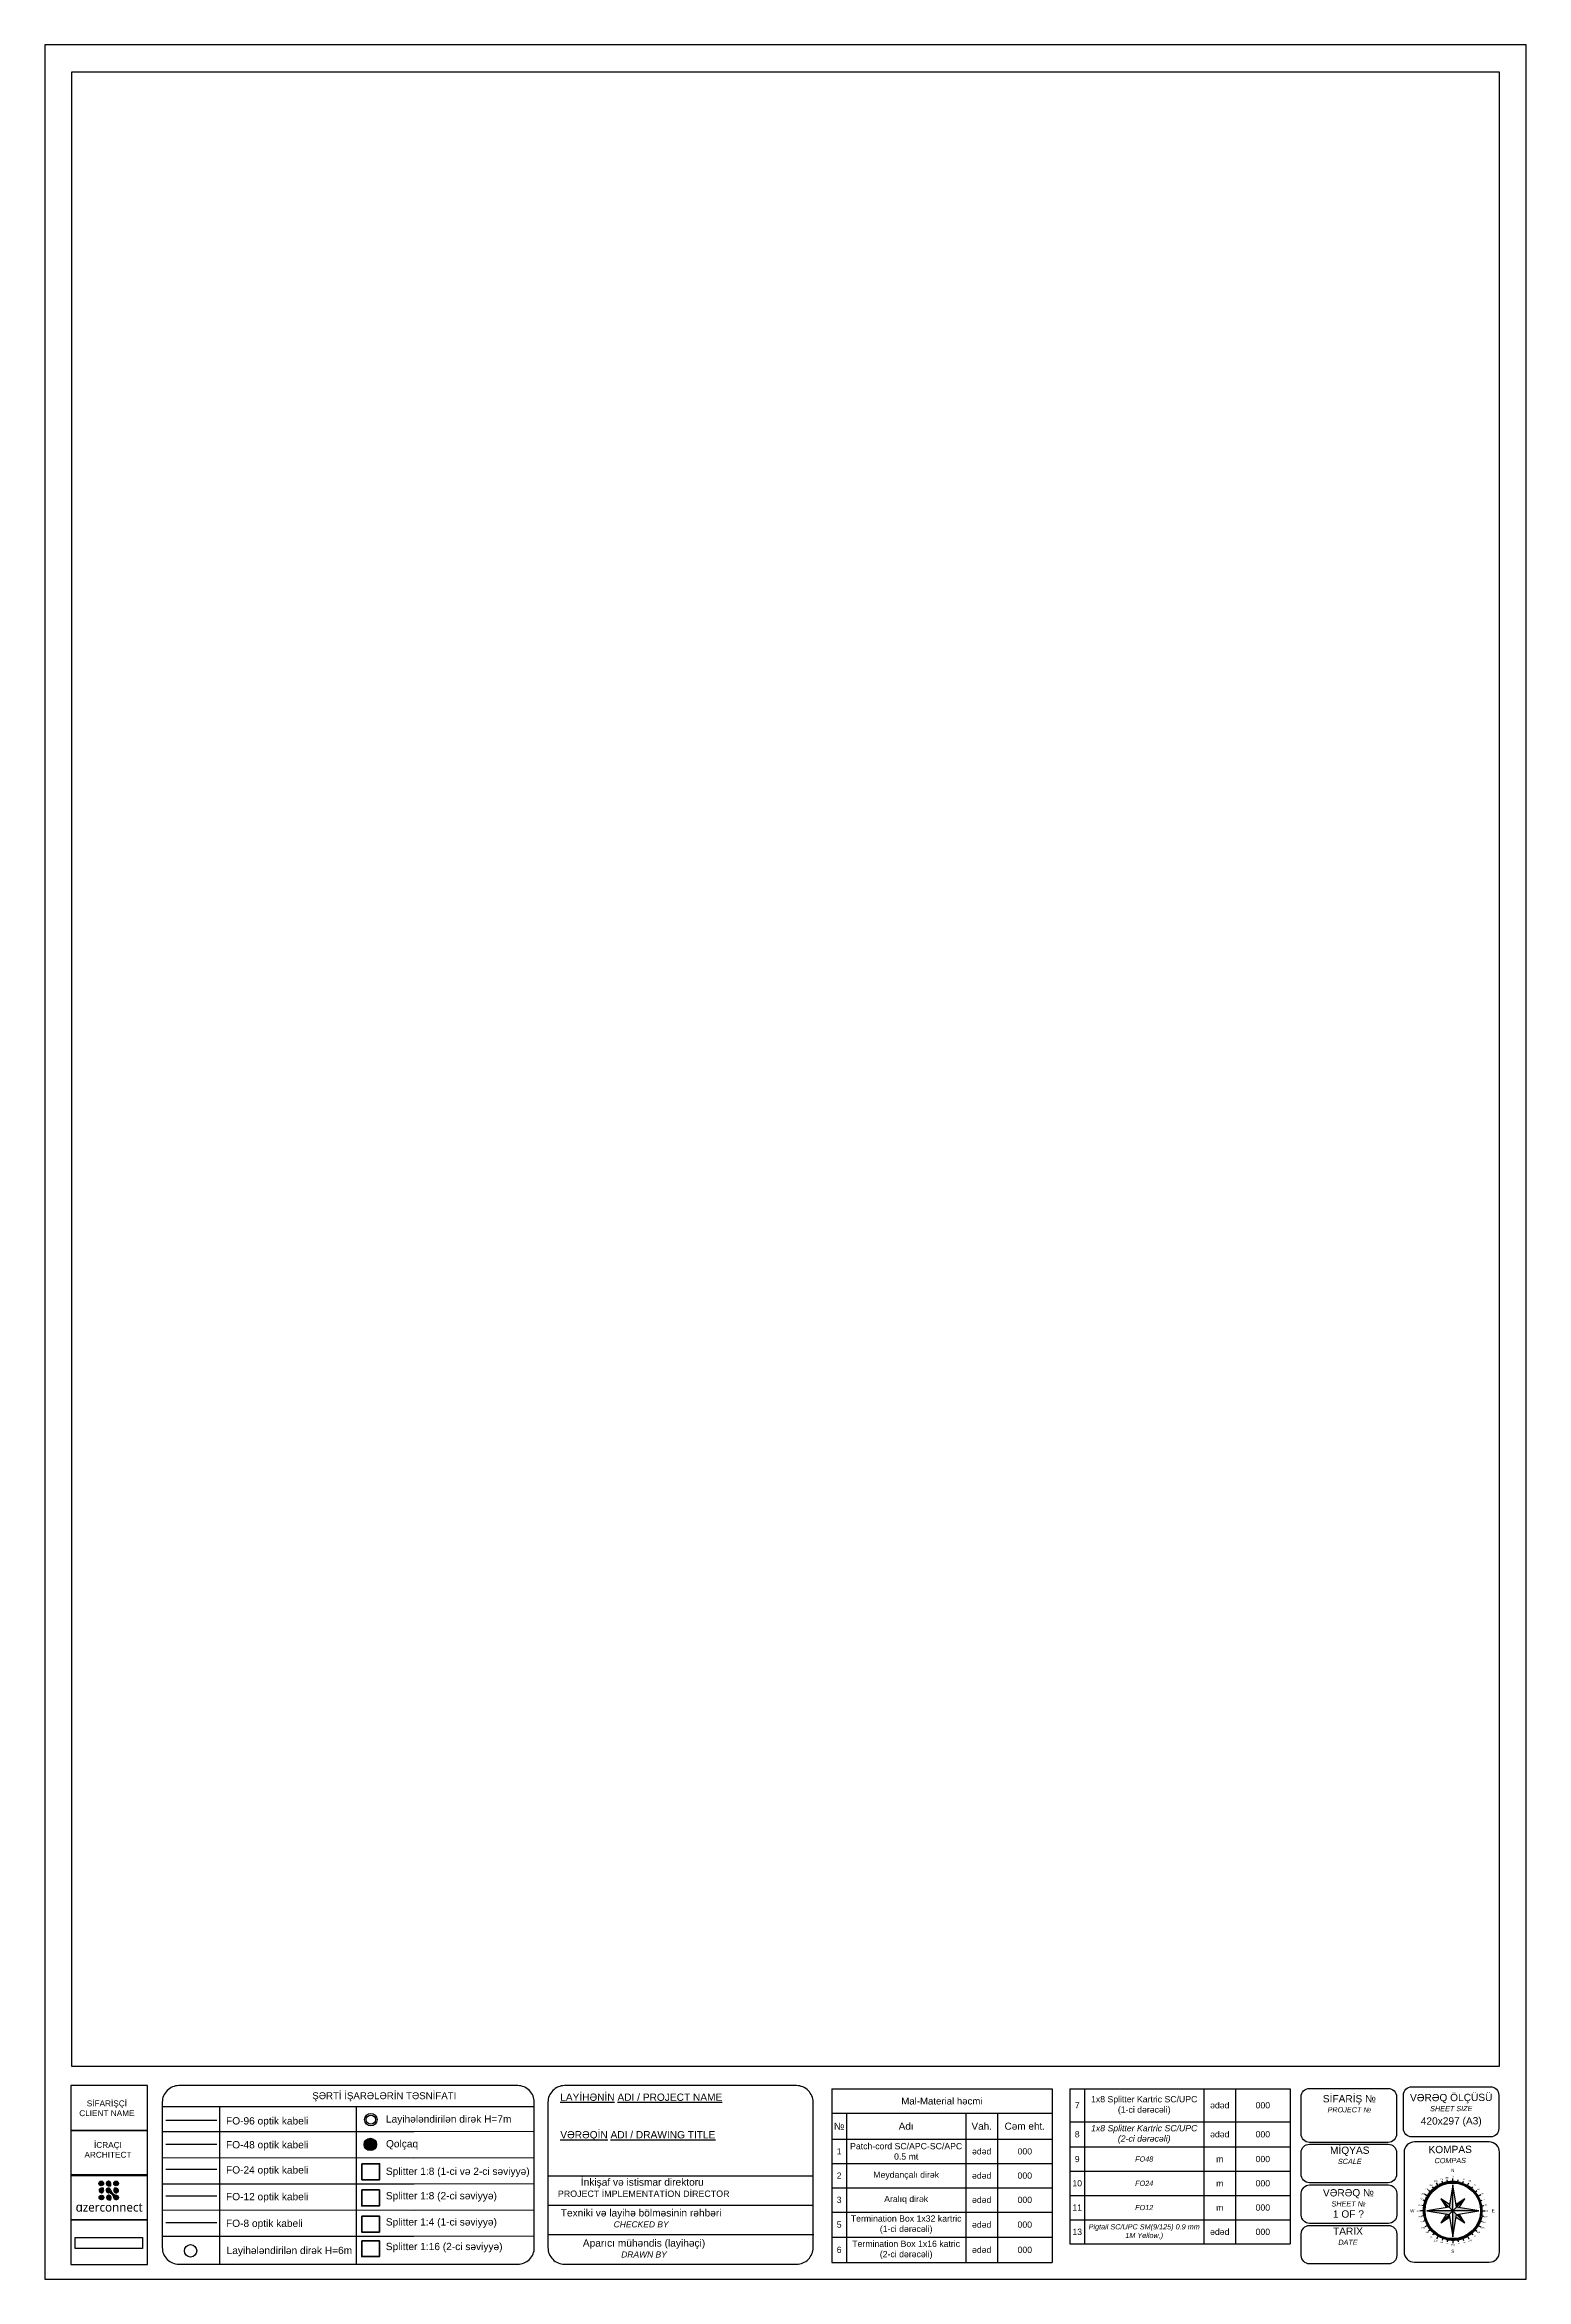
# Paper-space layout 'A3_v' of a CAD drawing. Header units: metres, sheet in millimetres. Extents: x 20 to 292, y 5 to 415.
import ezdxf
from ezdxf.enums import TextEntityAlignment as Align
from ezdxf.lldxf.tags import DXFTag

# ---------------------------------------------------------------- set-up
doc = ezdxf.new("R2010")
doc.units = ezdxf.units.M
doc.layers.add('FoR_mat', color=7, linetype='Continuous')
doc.styles.add('CG100-1.8', font='GOTHIC.TTF', dxfattribs={"height": 18})
doc.styles.get("Standard").update_dxf_attribs({"font": 'arial.ttf'})
tags = doc.linetypes.add('PODVES', pattern='A,1,["◄FO►",Standard,S=1,R=0,X=-0.2,Y=-0.47],-4.2', length=5.2).pattern_tags.tags
tags[4] = DXFTag(74, 10)
picture_1 = doc.add_image_def('image1.png', size_in_pixel=(1785, 295))

# ---------------------------------------------------------------- blocks, each defined once
blk = doc.blocks.new('*T55')
at = {"layer": 'FoR_mat', "color": 0, "linetype": 'ByBlock', "lineweight": -2, "transparency": 16777216}
for p, q in [((0, 0), (40.43, 0)), ((0, 0), (0, -31.85)), ((40.43, 0), (40.43, -31.85)), ((43.7, 0), (84.13, 0)), ((43.7, 0), (43.7, -28.45)), ((46.4, 0), (46.4, -28.45)), ((68.31, 0), (68.31, -28.45)), ((74.13, 0), (74.13, -28.45)), ((84.13, 0), (84.13, -28.45)), ((0, -4.45), (40.43, -4.45)), ((2.69, -4.45), (2.69, -31.85)), ((24.61, -4.45), (24.61, -31.85)), ((30.42, -4.45), (30.42, -31.85)), ((43.7, -6.01), (84.13, -6.01)), ((0, -9.23), (40.43, -9.23)), ((43.7, -10.64), (84.13, -10.64)), ((0, -13.68), (40.43, -13.68)), ((43.7, -15.09), (84.13, -15.09)), ((0, -18.14), (40.43, -18.14)), ((43.7, -19.55), (84.13, -19.55)), ((0, -22.59), (40.43, -22.59)), ((43.7, -24), (84.13, -24)), ((0, -27.22), (40.43, -27.22)), ((43.7, -28.45), (84.13, -28.45)), ((0, -31.85), (40.43, -31.85))]:
    blk.add_line(p, q, dxfattribs=at)
at = {"layer": 'FoR_mat', "color": 0, "transparency": 16777216, "attachment_point": 5}
for s, insert, char_height, width in [('M{\\fArial|b0|i0|c238|p34;al-Material həcmi}', (20.21, -2.23), 1.2627, 40.3997), ('7', (45.05, -3.01), 1.14, 2.2178), ('{\\C256;1x8 Splitter Kartric SC/UPC (1-ci dərəcəli)}', (57.35, -3.01), 1.143, 21.4405), ('ədəd', (71.22, -3.01), 1.143, 5.3366), ('000', (79.13, -3.01), 1.143, 9.5293), ('{\\fArial|b0|i0|c238|p34;№}', (1.35, -6.84), 1.3098, 2.6653), ('A{\\fArial|b0|i0|c238|p34;dı}', (13.65, -6.84), 1.3098, 21.8879), ('{\\fArial|b0|i0|c238|p34;Vah.}', (27.52, -6.84), 1.3098, 5.7841), ('{\\fArial|b0|i0|c238|p34;Cəm eht.}', (35.43, -6.84), 1.3098, 9.9768), ('8', (45.05, -8.33), 1.14, 2.2178), ('{\\fArial|b0|i1|c204|p34;\\C256;1x8 Splitter Kartric SC/UPC (2-ci dərəcəli)}', (57.35, -8.33), 1.143, 21.4405), ('{\\fArial|b0|i0|c238|p34;ədəd}', (71.22, -8.33), 1.143, 5.3366), ('000', (79.13, -8.33), 1.143, 9.5293), ('1', (1.35, -11.46), 1.14, 2.2178), ('P{\\fArial|b0|i0|c238|p34;atch-cord SC/APC-SC/APC 0.5 mt}', (13.65, -11.46), 1.143, 21.4405), ('{\\fArial|b0|i0|c238|p34;ədəd}', (27.52, -11.46), 1.143, 5.3366), ('000', (35.43, -11.46), 1.143, 9.5293), ('9', (45.05, -12.87), 1.14, 2.2178), ('000', (79.13, -12.87), 1.143, 9.5293), ('2', (1.35, -15.91), 1.14, 2.2178), ('Meydançalı dirək', (13.65, -15.91), 1.143, 21.4405), ('ə{\\fArial|b0|i0|c238|p34;dəd}', (27.52, -15.91), 1.143, 5.3366), ('000', (35.43, -15.91), 1.143, 9.5293), ('{\\fArial|b0|i1|c204|p34;\\H0.83333x;\\C256;FO48}', (57.35, -12.87), 1.143, 21.4405), ('m', (71.22, -12.87), 1.14, 5.3366), ('3', (1.35, -20.36), 1.14, 2.2178), ('Aralıq dirək', (13.65, -20.36), 1.143, 21.4405), ('{\\fArial|b0|i0|c238|p34;ədəd}', (27.52, -20.36), 1.143, 5.3366), ('000', (35.43, -20.36), 1.143, 9.5293), ('10', (45.05, -17.32), 1.143, 2.2178), ('{\\fArial|b0|i1|c204|p34;\\H0.83333x;\\C256;FO24}', (57.35, -17.32), 1.143, 21.4405), ('m', (71.22, -17.32), 1.14, 5.3366), ('000', (79.13, -17.32), 1.143, 9.5293), ('5', (1.35, -24.9), 1.14, 2.2178), ('Termination Box 1x32 kartric (1-ci dərəcəli)', (13.65, -24.9), 1.143, 21.4405), ('ədəd', (27.52, -24.9), 1.143, 5.3366), ('000', (35.43, -24.9), 1.143, 9.5293), ('11', (45.05, -21.77), 1.143, 2.2178), ('{\\fArial|b0|i1|c204|p34;\\H0.83333x;\\C256;FO12}', (57.35, -21.77), 1.143, 21.4405), ('m', (71.22, -21.77), 1.14, 5.3366), ('000', (79.13, -21.77), 1.143, 9.5293), ('Termination Box 1x16 katric (2-ci dərəcəli)', (13.65, -29.53), 1.143, 21.4405), ('13', (45.05, -26.23), 1.143, 2.2178), ('{\\fArial|b0|i1|c204|p34;\\H0.83333x;\\C256;Pigtail SC/UPC SM(9/125) 0.9 mm 1M Yellow,)}', (57.35, -26.23), 1.143, 21.4405), ('{\\fArial|b0|i0|c238|p34;ədəd}', (71.22, -26.23), 1.143, 5.3366), ('000', (79.13, -26.23), 1.143, 9.5293), ('{\\fArial TUR|b0|i0|c0|p34;6', (1.35, -29.53), 1.143, 2.2178), ('ədəd', (27.52, -29.53), 1.143, 5.3366), ('000', (35.43, -29.53), 1.143, 9.5293)]:
    blk.add_mtext(s, dxfattribs=dict(at, insert=insert, char_height=char_height, width=width))

psp = doc.layouts.new('A3_v')

# ---------------------------------------------------------------- hatches: boundary and pattern name
at = {"layer": 'FoR_mat', "linetype": 'Continuous'}
h = psp.add_hatch(color=1, dxfattribs=at)
h.dxf.hatch_style = 1
h.paths.add_polyline_path([(80.93, 29.75, 1), (78.66, 29.75, 1)])
at = {"layer": 'FoR_mat', "transparency": 33554687}
h = psp.add_hatch(color=154, dxfattribs=at)
h.dxf.hatch_style = 1
edge = h.paths.add_edge_path()
edge.add_line((31.81, 22.16), (31.89, 22.17))
edge.add_line((31.89, 22.17), (32.13, 22.18))
edge.add_line((32.13, 22.18), (32.14, 22.49))
edge.add_arc((31.72, 22.59), 0.432, 346.8813, 641.8879)
edge = h.paths.add_edge_path()
edge.add_arc((33.12, 22.58), 0.43, 0, 360)
edge = h.paths.add_edge_path()
edge.add_line((33.05, 21.73), (32.97, 21.73))
edge.add_line((32.97, 21.73), (32.74, 21.74))
edge.add_line((32.74, 21.74), (32.69, 21.43))
edge.add_arc((33.1, 21.3), 0.432, 162.0901, 457.0967)
edge = h.paths.add_edge_path()
edge.add_line((31.85, 19.6), (31.93, 19.6))
edge.add_line((31.93, 19.6), (32.16, 19.61))
edge.add_line((32.16, 19.61), (32.18, 19.92))
edge.add_arc((31.76, 20.02), 0.432, 346.8813, 641.8879)
edge = h.paths.add_edge_path()
edge.add_arc((30.42, 20.01), 0.43, 0, 360)
edge = h.paths.add_edge_path()
edge.add_line((30.83, 21.43), (30.82, 21.52))
edge.add_line((30.82, 21.52), (30.8, 21.73))
edge.add_line((30.8, 21.73), (30.49, 21.73))
edge.add_arc((30.42, 21.31), 0.429, 80.0328, 376.7263)
edge = h.paths.add_edge_path()
edge.add_arc((30.38, 22.59), 0.43, 0, 360)
edge = h.paths.add_edge_path()
edge.add_arc((33.22, 21.56), 1.11, 192.2091, 262.58)
edge.add_arc((33.11, 20.03), 0.43, -184.2833, 94.0949, ccw=False)
edge.add_arc((31.58, 19.77), 1.14, 15.1314, 80.1842)
edge.add_arc((31.71, 21.31), 0.43, 2.1438, 279.4472, ccw=False)
at = {"layer": 'FoR_mat'}
h = psp.add_hatch(color=256, dxfattribs=at)
h.paths.add_polyline_path([(278.5, 22.36), (277.82, 18.24), (278.5, 17.57)])
h.paths.add_polyline_path([(273.71, 17.57), (277.82, 16.9), (278.5, 17.57)])
h.paths.add_polyline_path([(278.5, 12.78), (279.17, 16.9), (278.5, 17.57)])
h.paths.add_polyline_path([(279.17, 18.24), (278.5, 17.57), (283.28, 17.57)])
h = psp.add_hatch(color=256, dxfattribs=at)
h.paths.add_polyline_path([(276.28, 15.36), (277.9, 16.39), (277.82, 16.9)])
h.paths.add_polyline_path([(280.71, 15.36), (279.67, 16.98), (279.17, 16.9)])
h.paths.add_polyline_path([(280.71, 19.78), (279.09, 18.75), (279.17, 18.24)])
h.paths.add_polyline_path([(276.28, 19.78), (277.32, 18.16), (277.82, 18.24)])

# ---------------------------------------------------------------- linework, layer by layer
at = {"color": 7}
for points in [[(38.85, 40.53), (24.82, 40.53), (24.82, 32.3), (38.85, 32.3)], [(38.85, 32.3), (24.82, 32.3), (24.82, 24.07), (38.85, 24.07)], [(38.85, 24.15), (24.82, 24.15), (24.82, 15.92), (38.85, 15.92)], [(38.85, 15.92), (24.82, 15.92), (24.82, 7.69), (38.85, 7.69)]]:
    psp.add_lwpolyline(points, close=True, dxfattribs=at)
at = {"layer": 'FoR_mat', "linetype": 'PODVES', "ltscale": 2}
psp.add_line((51.6, 34.12, 0.28), (42.26, 34.12, 1.21), dxfattribs=at)
at = {"layer": 'FoR_mat', "color": 3, "linetype": 'PODVES', "ltscale": 2}
psp.add_line((51.6, 29.74, 0.28), (42.26, 29.74, 1.21), dxfattribs=at)
at = {"layer": 'FoR_mat', "color": 1, "linetype": 'PODVES', "ltscale": 2}
psp.add_line((51.6, 25.17, 0.28), (42.26, 25.17, 1.21), dxfattribs=at)
at = {"layer": 'FoR_mat'}
for p, q in [((274.08, 20.12), (273.34, 20.54)), ((274.27, 20.42), (273.94, 20.64)), ((274.37, 20.57), (274.05, 20.8)), ((274.59, 20.85), (274.07, 21.28)), ((274.48, 20.71), (274.17, 20.95)), ((274.7, 20.98), (274.41, 21.24)), ((274.83, 21.11), (274.54, 21.39)), ((274.95, 21.24), (274.68, 21.52)), ((275.22, 21.48), (274.79, 21.99)), ((275.08, 21.36), (274.82, 21.65)), ((275.35, 21.59), (275.11, 21.9)), ((275.5, 21.7), (275.27, 22.01)), ((275.64, 21.8), (275.42, 22.12)), ((275.94, 21.99), (275.52, 22.72)), ((275.79, 21.9), (275.59, 22.23)), ((276.1, 22.07), (275.92, 22.42)), ((276.26, 22.15), (276.09, 22.51)), ((276.42, 22.23), (276.26, 22.59)), ((276.58, 22.3), (276.44, 22.66)), ((276.75, 22.36), (276.52, 22.99)), ((276.92, 22.42), (276.8, 22.79)), ((277.09, 22.47), (276.98, 22.85)), ((277.26, 22.52), (277.17, 22.9)), ((277.43, 22.56), (277.35, 22.94)), ((277.61, 22.59), (277.49, 23.25)), ((277.79, 22.62), (277.73, 23.01)), ((278.5, 22.36), (277.82, 18.24)), ((277.96, 22.64), (277.92, 23.03)), ((278.14, 22.66), (278.11, 23.05)), ((278.32, 22.67), (278.3, 23.06)), ((278.5, 22.67), (278.5, 23.52)), ((279.17, 18.24), (278.5, 22.36)), ((278.5, 12.78), (278.5, 22.36)), ((278.67, 22.67), (278.69, 23.06)), ((278.85, 22.66), (278.88, 23.05)), ((279.03, 22.64), (279.07, 23.03)), ((279.21, 22.62), (279.26, 23.01)), ((279.38, 22.59), (279.5, 23.25)), ((279.56, 22.56), (279.64, 22.94)), ((279.73, 22.52), (279.82, 22.9)), ((279.9, 22.47), (280.01, 22.85)), ((280.07, 22.42), (280.19, 22.79)), ((280.24, 22.36), (280.47, 22.99)), ((280.41, 22.3), (280.55, 22.66)), ((280.57, 22.23), (280.73, 22.59)), ((280.73, 22.15), (280.9, 22.51)), ((280.89, 22.07), (281.07, 22.42)), ((281.05, 21.99), (281.47, 22.72)), ((281.2, 21.9), (281.41, 22.23)), ((281.35, 21.8), (281.57, 22.12)), ((281.49, 21.7), (281.72, 22.01)), ((281.64, 21.59), (281.88, 21.9)), ((281.77, 21.48), (282.2, 21.99)), ((281.91, 21.36), (282.17, 21.65)), ((282.04, 21.24), (282.31, 21.52)), ((282.16, 21.11), (282.45, 21.39)), ((282.29, 20.98), (282.58, 21.24)), ((282.4, 20.85), (282.92, 21.28)), ((282.52, 20.71), (282.82, 20.95)), ((282.62, 20.57), (282.94, 20.8)), ((282.72, 20.42), (283.05, 20.64)), ((282.91, 20.12), (283.65, 20.54)), ((273.39, 17.57), (272.55, 17.57)), ((273.47, 18.46), (272.81, 18.57)), ((273.47, 16.68), (272.81, 16.57)), ((273.4, 17.75), (273.01, 17.76)), ((273.4, 17.39), (273.01, 17.38)), ((273.41, 17.93), (273.02, 17.95)), ((273.41, 17.21), (273.02, 17.19)), ((273.42, 18.1), (273.03, 18.14)), ((273.42, 17.04), (273.03, 17)), ((273.44, 18.28), (273.06, 18.33)), ((273.44, 16.86), (273.06, 16.81)), ((273.7, 19.31), (273.07, 19.54)), ((273.51, 18.63), (273.12, 18.71)), ((273.51, 16.51), (273.12, 16.43)), ((273.55, 18.8), (273.17, 18.9)), ((273.59, 18.98), (273.22, 19.08)), ((273.64, 19.15), (273.27, 19.27)), ((273.77, 19.48), (273.4, 19.63)), ((273.84, 19.64), (273.48, 19.8)), ((273.91, 19.81), (273.56, 19.98)), ((273.99, 19.96), (273.65, 20.15)), ((277.82, 18.24), (273.71, 17.57)), ((273.71, 17.57), (277.82, 16.9)), ((283.28, 17.57), (273.71, 17.57)), ((274.17, 20.27), (273.84, 20.48)), ((276.28, 19.78), (277.32, 18.16)), ((280.71, 19.78), (276.28, 15.36)), ((280.71, 15.36), (276.28, 19.78)), ((277.9, 18.75), (276.28, 19.78)), ((277.32, 16.98), (276.28, 15.36)), ((277.82, 16.9), (278.5, 12.78)), ((278.5, 12.78), (279.17, 16.9)), ((280.71, 19.78), (279.09, 18.75)), ((283.28, 17.57), (279.17, 18.24)), ((279.17, 16.9), (283.28, 17.57)), ((279.67, 18.16), (280.71, 19.78)), ((280.71, 15.36), (279.67, 16.98)), ((282.82, 20.27), (283.15, 20.48)), ((283, 19.96), (283.34, 20.15)), ((283.08, 19.81), (283.43, 19.98)), ((283.16, 19.64), (283.51, 19.8)), ((283.23, 19.48), (283.59, 19.63)), ((283.29, 19.31), (283.92, 19.54)), ((283.35, 19.15), (283.72, 19.27)), ((283.4, 18.98), (283.77, 19.08)), ((283.45, 18.8), (283.82, 18.9)), ((283.49, 18.63), (283.87, 18.71)), ((283.49, 16.51), (283.87, 16.43)), ((283.52, 18.46), (284.18, 18.57)), ((283.52, 16.68), (284.18, 16.57)), ((283.55, 18.28), (283.93, 18.33)), ((283.55, 16.86), (283.93, 16.81)), ((283.57, 18.1), (283.96, 18.14)), ((283.57, 17.04), (283.96, 17)), ((283.58, 17.93), (283.97, 17.95)), ((283.58, 17.21), (283.97, 17.19)), ((283.59, 17.75), (283.98, 17.76)), ((283.59, 17.39), (283.98, 17.38)), ((283.6, 17.57), (284.44, 17.57)), ((273.7, 15.83), (273.07, 15.6)), ((273.55, 16.34), (273.17, 16.24)), ((273.59, 16.16), (273.22, 16.06)), ((273.64, 15.99), (273.27, 15.87)), ((274.08, 15.02), (273.34, 14.6)), ((273.77, 15.66), (273.4, 15.51)), ((273.84, 15.5), (273.48, 15.34)), ((273.91, 15.33), (273.56, 15.16)), ((273.99, 15.18), (273.65, 14.99)), ((274.17, 14.87), (273.84, 14.66)), ((274.27, 14.72), (273.94, 14.5)), ((274.37, 14.57), (274.05, 14.34)), ((274.59, 14.29), (274.07, 13.86)), ((274.48, 14.43), (274.17, 14.19)), ((274.7, 14.16), (274.41, 13.9)), ((274.83, 14.03), (274.54, 13.75)), ((274.95, 13.9), (274.68, 13.62)), ((275.22, 13.66), (274.79, 13.15)), ((275.08, 13.78), (274.82, 13.49)), ((275.35, 13.55), (275.11, 13.24)), ((275.5, 13.44), (275.27, 13.13)), ((275.64, 13.34), (275.42, 13.02)), ((275.94, 13.15), (275.52, 12.42)), ((275.79, 13.24), (275.59, 12.91)), ((276.1, 13.07), (275.92, 12.72)), ((276.26, 12.99), (276.09, 12.63)), ((276.42, 12.91), (276.26, 12.55)), ((276.28, 15.36), (277.9, 16.39)), ((276.58, 12.84), (276.44, 12.48)), ((276.75, 12.78), (276.52, 12.15)), ((276.92, 12.72), (276.8, 12.35)), ((277.09, 12.67), (276.98, 12.29)), ((277.26, 12.62), (277.17, 12.24)), ((277.43, 12.58), (277.35, 12.2)), ((277.61, 12.55), (277.49, 11.89)), ((277.79, 12.52), (277.73, 12.13)), ((277.96, 12.5), (277.92, 12.11)), ((278.14, 12.48), (278.11, 12.09)), ((278.32, 12.47), (278.3, 12.08)), ((278.5, 12.47), (278.5, 11.62)), ((278.5, 12.47), (278.5, 11.8)), ((278.67, 12.47), (278.69, 12.08)), ((278.85, 12.48), (278.88, 12.09)), ((279.03, 12.5), (279.07, 12.11)), ((279.09, 16.39), (280.71, 15.36)), ((279.21, 12.52), (279.26, 12.13)), ((279.38, 12.55), (279.5, 11.89)), ((279.56, 12.58), (279.64, 12.2)), ((279.73, 12.62), (279.82, 12.24)), ((279.9, 12.67), (280.01, 12.29)), ((280.07, 12.72), (280.19, 12.35)), ((280.24, 12.78), (280.47, 12.15)), ((280.41, 12.84), (280.55, 12.48)), ((280.57, 12.91), (280.73, 12.55)), ((280.73, 12.99), (280.9, 12.63)), ((280.89, 13.07), (281.07, 12.72)), ((281.05, 13.15), (281.47, 12.42)), ((281.2, 13.24), (281.41, 12.91)), ((281.35, 13.34), (281.57, 13.02)), ((281.49, 13.44), (281.72, 13.13)), ((281.64, 13.55), (281.88, 13.24)), ((281.77, 13.66), (282.2, 13.15)), ((281.91, 13.78), (282.17, 13.49)), ((282.04, 13.9), (282.31, 13.62)), ((282.16, 14.03), (282.45, 13.75)), ((282.29, 14.16), (282.58, 13.9)), ((282.4, 14.29), (282.92, 13.86)), ((282.52, 14.43), (282.82, 14.19)), ((282.62, 14.57), (282.94, 14.34)), ((282.72, 14.72), (283.05, 14.5)), ((282.82, 14.87), (283.15, 14.66)), ((282.91, 15.02), (283.65, 14.6)), ((283, 15.18), (283.34, 14.99)), ((283.08, 15.33), (283.43, 15.16)), ((283.16, 15.5), (283.51, 15.34)), ((283.23, 15.66), (283.59, 15.51)), ((283.29, 15.83), (283.92, 15.6)), ((283.35, 15.99), (283.72, 15.87)), ((283.4, 16.16), (283.77, 16.06)), ((283.45, 16.34), (283.82, 16.24))]:
    psp.add_line(p, q, dxfattribs=at)
at = {"layer": 'FoR_mat', "color": 30, "linetype": 'PODVES', "ltscale": 2, "true_color": 0xf8991e}
psp.add_line((51.6, 20.27, 0.28), (42.26, 20.27, 1.21), dxfattribs=at)
at = {"layer": 'FoR_mat', "color": 5, "linetype": 'PODVES', "ltscale": 2}
psp.add_line((51.6, 15.37, 0.28), (42.26, 15.37, 1.21), dxfattribs=at)
at = {"layer": 'FoR_mat'}
for points in [[(20, 5), (292, 5), (292, 415), (20, 415)], [(25, 410), (287, 410), (287, 44.02), (25, 44.02)]]:
    psp.add_lwpolyline(points, close=True, dxfattribs=at)
for points in [[(44.64, 7.77), (106.84, 7.77, 0.414214), (109.89, 10.82), (109.89, 37.49, 0.414214), (106.84, 40.53), (44.64, 40.53, 0.414214), (41.59, 37.49), (41.59, 10.82, 0.414214)], [(115.43, 7.77), (158.02, 7.77, 0.414214), (161.07, 10.82), (161.07, 37.49, 0.414214), (158.02, 40.53), (115.43, 40.53, 0.414214), (112.39, 37.49), (112.39, 10.82, 0.414214)], [(252.18, 40.01), (266.66, 40.01, -0.414214), (268.18, 38.49), (268.18, 31.66, -0.414214), (266.66, 30.13), (252.18, 30.13, -0.414214), (250.66, 31.66), (250.66, 38.49, -0.414214)], [(270.95, 40.32), (285.43, 40.32, -0.414214), (286.95, 38.8), (286.95, 32.65, -0.414214), (285.43, 31.13), (270.95, 31.13, -0.414214), (269.43, 32.65), (269.43, 38.8, -0.414214)], [(252.18, 29.78), (266.66, 29.78, -0.414214), (268.18, 28.26), (268.18, 24.26, -0.414214), (266.66, 22.73), (252.18, 22.73, -0.414214), (250.66, 24.26), (250.66, 28.26, -0.414214)], [(271.45, 8.15), (285.17, 8.15, 0.414214), (287.07, 10.05), (287.07, 28.3, 0.414214), (285.17, 30.2), (271.45, 30.2, 0.414214), (269.55, 28.3), (269.55, 10.05, 0.414214)], [(252.21, 22.31), (266.69, 22.31, -0.414214), (268.21, 20.78), (268.21, 16.78, -0.414214), (266.69, 15.26), (252.21, 15.26, -0.414214), (250.69, 16.78), (250.69, 20.78, -0.414214)], [(252.21, 14.89), (266.69, 14.89, -0.414214), (268.21, 13.36), (268.21, 9.36, -0.414214), (266.69, 7.84), (252.21, 7.84, -0.414214), (250.69, 9.36), (250.69, 13.36, -0.414214)]]:
    psp.add_lwpolyline(points, format="xyb", close=True, dxfattribs=at)
for points in [[(109.89, 36.64), (87.73, 36.65), (41.59, 36.65)], [(52.11, 36.65), (52.11, 7.77)], [(77.19, 36.65), (77.19, 7.77)], [(41.59, 32.12), (87.81, 32.11), (109.89, 32.16)], [(41.59, 27.32), (87.8, 27.31), (109.89, 27.36)], [(41.59, 22.52), (87.81, 22.51), (109.89, 22.56)], [(112.4, 24), (161.07, 24)], [(112.4, 24), (161.07, 24)], [(41.59, 17.72), (87.81, 17.71), (109.89, 17.76)], [(112.4, 18.63), (161.14, 18.63)], [(112.4, 18.63), (161.14, 18.63)], [(112.4, 18.63), (161.14, 18.63)], [(41.59, 12.92), (87.8, 12.91), (109.89, 12.96)], [(112.4, 13.25), (161.21, 13.25)]]:
    psp.add_lwpolyline(points, dxfattribs=at)
at = {"layer": 'FoR_mat', "color": 6, "lineweight": 50}
psp.add_lwpolyline([(78.23, 26.19), (81.47, 26.19), (81.47, 23.27), (78.23, 23.27)], close=True, dxfattribs=at)
at = {"layer": 'FoR_mat', "color": 154}
for points in [[(30.83, 21.43), (30.82, 21.52), (30.8, 21.73), (30.49, 21.73, 3.527669)], [(31.81, 22.16), (31.89, 22.17), (32.13, 22.18), (32.14, 22.49, 3.431214)], [(33.05, 21.73), (32.97, 21.73), (32.74, 21.74), (32.69, 21.43, 3.431214)], [(31.85, 19.6), (31.93, 19.6), (32.16, 19.61), (32.18, 19.92, 3.431214)]]:
    psp.add_lwpolyline(points, format="xyb", close=True, dxfattribs=at)
psp.add_lwpolyline([(33.08, 20.46, -2.688136), (32.68, 20.06, 0.291723), (31.78, 20.88)], format="xyb", dxfattribs=at)
at = {"layer": 'FoR_mat', "color": 5, "lineweight": 50}
psp.add_lwpolyline([(78.22, 21.39), (81.46, 21.39), (81.46, 18.47), (78.22, 18.47)], close=True, dxfattribs=at)
at = {"layer": 'FoR_mat', "lineweight": 50}
psp.add_lwpolyline([(78.22, 16.59), (81.46, 16.59), (81.46, 13.67), (78.22, 13.67)], close=True, dxfattribs=at)
at = {"layer": 'FoR_mat', "color": 1, "lineweight": 50}
psp.add_lwpolyline([(78.22, 12.08), (81.46, 12.08), (81.46, 9.16), (78.22, 9.16)], close=True, dxfattribs=at)
at = {"layer": 'FoR_mat'}
for centre, radius in [((79.88, 34.3), 1.14), ((79.88, 34.3), 0.846), ((79.79, 29.75), 1.14), ((278.5, 17.57), 5.1), ((46.79, 10.23), 1.14)]:
    psp.add_circle(centre, radius, dxfattribs=at)
at = {"layer": 'FoR_mat', "color": 154}
for centre in [(30.38, 22.59), (33.12, 22.58), (30.42, 20.01)]:
    psp.add_circle(centre, 0.43, dxfattribs=at)
for centre, radius, start, end in [((31.71, 21.31), 0.43, 2.1438, 279.4472), ((33.22, 21.56), 1.11, 192.2091, 262.58)]:
    psp.add_arc(centre, radius, start, end, dxfattribs=at)

# ---------------------------------------------------------------- block references
psp.add_blockref('*T55', (164.5, 39.93))

# ---------------------------------------------------------------- texts
at = {"layer": 'FoR_mat'}
for s, height, p in [('N', 0.59, (278.5, 25)), ('300', 0.303, (273.06, 20.71)), ('310', 0.242, (273.78, 21.51)), ('320', 0.242, (274.54, 22.27)), ('330', 0.303, (275.36, 23)), ('340', 0.242, (276.41, 23.35)), ('350', 0.242, (277.41, 23.62)), ('0', 0.303, (278.5, 23.84)), ('10', 0.242, (279.55, 23.62)), ('20', 0.242, (280.58, 23.35)), ('30', 0.303, (281.63, 23)), ('4O', 0.242, (282.43, 22.29)), ('50', 0.242, (283.19, 21.53)), ('60', 0.303, (283.93, 20.71)), ('W', 0.59, (271.07, 17.57)), ('270', 0.303, (272.22, 17.57)), ('280', 0.242, (272.36, 18.65)), ('260', 0.242, (272.45, 16.49)), ('290', 0.242, (272.72, 19.66)), ('70', 0.242, (284.26, 19.69)), ('100', 0.242, (284.55, 16.52)), ('80', 0.242, (284.54, 18.65)), ('90', 0.303, (284.77, 17.57)), ('E', 0.59, (285.92, 17.57)), ('250', 0.242, (272.73, 15.45)), ('240', 0.303, (273.06, 14.43)), ('230', 0.242, (273.8, 13.61)), ('220', 0.242, (274.56, 12.85)), ('140', 0.242, (282.46, 12.87)), ('130', 0.242, (283.21, 13.63)), ('120', 0.303, (283.93, 14.43)), ('110', 0.242, (284.27, 15.48)), ('210', 0.303, (275.36, 12.14)), ('200', 0.242, (276.41, 11.79)), ('190', 0.242, (277.44, 11.52)), ('180', 0.303, (278.5, 11.3)), ('S', 0.59, (278.5, 10.14)), ('170', 0.242, (279.58, 11.52)), ('160', 0.242, (280.61, 11.8)), ('150', 0.303, (281.63, 12.14))]:
    psp.add_text(s, height=height, dxfattribs=at).set_placement(p, align=Align.MIDDLE_CENTER)
at = {"layer": 'FoR_mat', "attachment_point": 2, "style": 'CG100-1.8'}
for s, insert, char_height, width in [('\\pxqc;{\\fArial|b0|i0|c238|p34;SİFARİŞÇİ\\fArial|b0|i0|c0|p34;\\PCLIENT NAME}', (31.42, 37.82), 1.0812, 10.8134), ('{\\fArial|b0|i0|c238|p34;Ş\\fArial|b0|i0|c0|p34;Ə\\fArial|b0|i0|c238|p34;RTİ İŞAR\\fArial|b0|i0|c0|p34;Ə\\fArial|b0|i0|c238|p34;L\\fArial|b0|i0|c0|p34;Ə\\fArial|b0|i0|c238|p34;RİN T\\fArial|b0|i0|c0|p34;Ə\\fArial|b0|i0|c238|p34;SNİFATI}', (82.35, 39.32), 1.27, 47.3806), ('\\pxqc;{\\fArial|b0|i0|c238|p34;SİFARİŞ № \\P\\fArial|b0|i1|c238|p34;\\H0.71429x;PROJECT\\fArial|b0|i1|c0|p34; \\fArial|b0|i1|c238|p34;№}', (259.52, 38.8), 1.3335, 17.596), ('\\pxqc;{\\fArial|b0|i0|c238|p34;İCRAÇI\\fArial|b0|i0|c0|p34;\\PARCHITECT}', (31.62, 30.19), 1.0812, 10.8134), ('\\pxqc;{\\fArial|b0|i0|c238|p34;İnkişaf və istismar direktoru\\P \\fArial|b0|i0|c0|p34;\\H0.875x;PROJECT \\fArial|b0|i0|c238|p34;İ\\fArial|b0|i0|c0|p34;MPLEMENTAT\\fArial|b0|i0|c238|p34;İ\\fArial|b0|i0|c0|p34;ON \\fArial|b0|i0|c238|p34;DİRECTOR}', (129.71, 23.51), 1.3335, 39.749), ('\\pxqc;{\\fArial|b0|i0|c238|p34;Texniki və \\fArial|b0|i0|c0|p34;layih\\fArial|b0|i0|c238|p34;ə bölməsinin rəhbəri\\fArial|b0|i1|c0|p34;\\H0.83333x;\\PCHECKED BY}', (129.5, 17.86), 1.3335, 39.1628), ('\\pxqc;{\\fArial|b0|i0|c238|p34;Aparıcı mühəndis (layihəçi)\\P\\fArial|b0|i1|c0|p34;\\H0.83333x;DRAWN BY}', (130.03, 12.33), 1.3335, 39.1628)]:
    psp.add_mtext(s, dxfattribs=dict(at, insert=insert, char_height=char_height, width=width))
at = {"layer": 'FoR_mat', "attachment_point": 1}
for s, width, gutter_width, insert, char_height in [('\\pxql;{\\fArial|b0|i0|c238|p34;\\LLAYİH\\fArial|b0|i0|c0|p34;Ə\\fArial|b0|i0|c238|p34;NİN ADI\\fArial|b0|i0|c0|p34; / PROJECT NAME}', 32.8864, 0.0952, (114.64, 39.08), 1.3335), ('\\pxql;{\\fArial|b0|i0|c238|p34;FO-96 optik kabeli}', 16.4976, 0.127, (53.29, 34.74), 1.3335), ('\\pxqc;{\\fArial|b0|i0|c238|p34;Layihələndirilən dirək H=7m}', 30.994, 0.127, (78.67, 35.09), 1.3335), ('\\pxql;{\\fArial|b0|i0|c238|p34;FO-48 optik kabeli}', 16.5716, 0.127, (53.29, 30.36), 1.3335), ('\\pxql;{\\fArial|b0|i0|c238|p34;Qolçaq}', 7.6051, 0.127, (82.66, 30.54), 1.3335), ('\\pxql;{\\fArial|b0|i0|c238|p34;\\LV\\fArial|b0|i0|c0|p34;Ə\\fArial|b0|i0|c238|p34;R\\fArial|b0|i0|c0|p34;Ə\\fArial|b0|i0|c238|p34;QİN ADI\\fArial|b0|i0|c0|p34; / DRAWING TITLE}', 32.8864, 0.0952, (114.66, 32.2), 1.3335), ('\\pxql;{\\fArial|b0|i0|c238|p34;FO-24 optik kabeli}', 16.2756, 0.127, (53.29, 25.74), 1.3335), ('\\pxql;{\\fArial|b0|i0|c238|p34;Splitter 1:8 (1-ci} v{\\fArial|b0|i0|c238|p34;ə 2-ci səviyyə)}', 28.9911, 0.127, (82.64, 25.49), 1.3335), ('\\pxql;{\\fArial|b0|i0|c238|p34;FO-12 optik kabeli}', 16.7935, 0.127, (53.29, 20.84), 1.3335), ('\\pxql;{\\fArial|b0|i0|c238|p34;Splitter 1:8 (2-ci səviyyə)}', 21.5264, 0.127, (82.63, 21), 1.3335), ('\\pxqc;{\\fArial|b0|i0|c162|p34;\\C154;ɑ\\f@Microsoft YaHei UI|b0|i0|c0|p34;zerconnect}', 13.0533, 0.0817, (25.33, 19.05), 1.6344), ('\\pxql;{\\fArial|b0|i0|c238|p34;FO-8 optik kabeli}', 16.1277, 0.127, (53.29, 15.94), 1.3335), ('\\pxql;Splitter 1:{\\fArial|b0|i0|c238|p34;4 }({\\fArial|b0|i0|c238|p34;1}-ci səviyyə)', 21.5264, 0.127, (82.63, 16.2), 1.3335), ('\\pxqc;{\\fArial|b0|i0|c238|p34;Layihələndirilən dirək H=6m}', 27.5525, 0.127, (51.15, 10.97), 1.3335), ('\\pxql;Splitter 1:16 (2-ci səviyyə)', 21.5264, 0.127, (82.63, 11.69), 1.3335)]:
    psp.add_mtext_dynamic_manual_height_columns(s, width=width, gutter_width=gutter_width, heights=[0], dxfattribs=dict(at, insert=insert, char_height=char_height))
at = {"layer": 'FoR_mat', "char_height": 1.143, "attachment_point": 2, "rotation": 0.2692, "style": 'CG100-1.8'}
for s, insert, width in [('\\pxqc;{\\fArial|b0|i0|c238|p34;\\H1.16667x;V\\fArial|b0|i0|c0|p34;Ə\\fArial|b0|i0|c238|p34;R\\fArial|b0|i0|c0|p34;Ə\\fArial|b0|i0|c238|p34;Q ÖLÇÜSÜ\\H0.85714x;\\P\\fArial|b0|i1|c0|p34;\\H0.83333x;S\\fArial|b0|i1|c238|p34;HEET S\\fArial|b0|i1|c0|p34;I\\fArial|b0|i1|c238|p34;ZE}', (278.21, 39.02), 16.1938), ('\\pxqc;{\\fArial|b0|i0|c238|p34;\\H1.16667x;MİQYAS\\fArial|b0|i0|c204|p34;\\H0.85714x; \\fArial|b0|i0|c238|p34;\\P\\fArial|b0|i1|c0|p34;\\H0.83333x;S\\fArial|b0|i1|c238|p34;CALE\\fArial|b0|i1|c204|p34; }', (259.58, 29.34), 14.5225), ('\\pxqc;{\\fArial|b0|i0|c238|p34;\\H1.16667x;K\\fArial|b0|i0|c0|p34;OMPAS\\fArial|b0|i0|c204|p34;\\H0.85714x; \\fArial|b0|i0|c238|p34;\\P\\fArial|b0|i1|c238|p34;\\H0.83333x;COMPAS\\fArial|b0|i1|c204|p34; }', (278.02, 29.49), 14.5225), ('\\pxqc;{\\fArial|b0|i0|c238|p34;\\H1.16667x;V\\fArial|b0|i0|c0|p34;Ə\\fArial|b0|i0|c238|p34;R\\fArial|b0|i0|c0|p34;Ə\\fArial|b0|i0|c238|p34;Q \\fArial|b0|i0|c204|p34;№\\H0.85714x; \\fArial|b0|i0|c238|p34;\\P\\fArial|b0|i1|c0|p34;\\H0.83333x;SHEET \\fArial|b0|i1|c204|p34;№ }', (259.34, 21.55), 14.5225), ('\\pxqc;{\\fArial|b0|i0|c0|p34;\\H1.16667x;TAR\\fArial|b0|i0|c238|p34;İX\\P\\fArial|b0|i1|c0|p34;\\H0.71428x;DATE\\fArial|b0|i1|c204|p34; }', (259.25, 14.5), 14.5225)]:
    psp.add_mtext(s, dxfattribs=dict(at, insert=insert, width=width))
at = {"layer": 'FoR_mat', "color": 7, "char_height": 1.143, "attachment_point": 2, "rotation": 0.2692, "style": 'CG100-1.8'}
for s, insert, width in [('\\pxqc;{\\fArial|b0|i0|c204|p34;\\H1.16667x;420\\fArial|b0|i0|c0|p34;x\\fArial|b0|i0|c204|p34;297\\fArial|b0|i0|c0|p34; (A\\fArial|b0|i0|c204|p34;3\\fArial|b0|i0|c0|p34;)}', (278.21, 34.73), 16.1938), ('{\\fArial|b0|i0|c0|p34;\\H1.16667x;1 OF\\fArial|b0|i0|c238|p34; \\fArial|b0|i0|c0|p34;? }', (259.34, 17.65), 14.5225)]:
    psp.add_mtext(s, dxfattribs=dict(at, insert=insert, width=width))

# ---------------------------------------------------------------- pictures from other files: only their frames are drawn
at = {"linetype": 'ByBlock'}
image = psp.add_image(picture_1, insert=(25.59, 10.66), size_in_units=(12.37, 2.04), dxfattribs=at)

doc.saveas('drawing.dxf')
